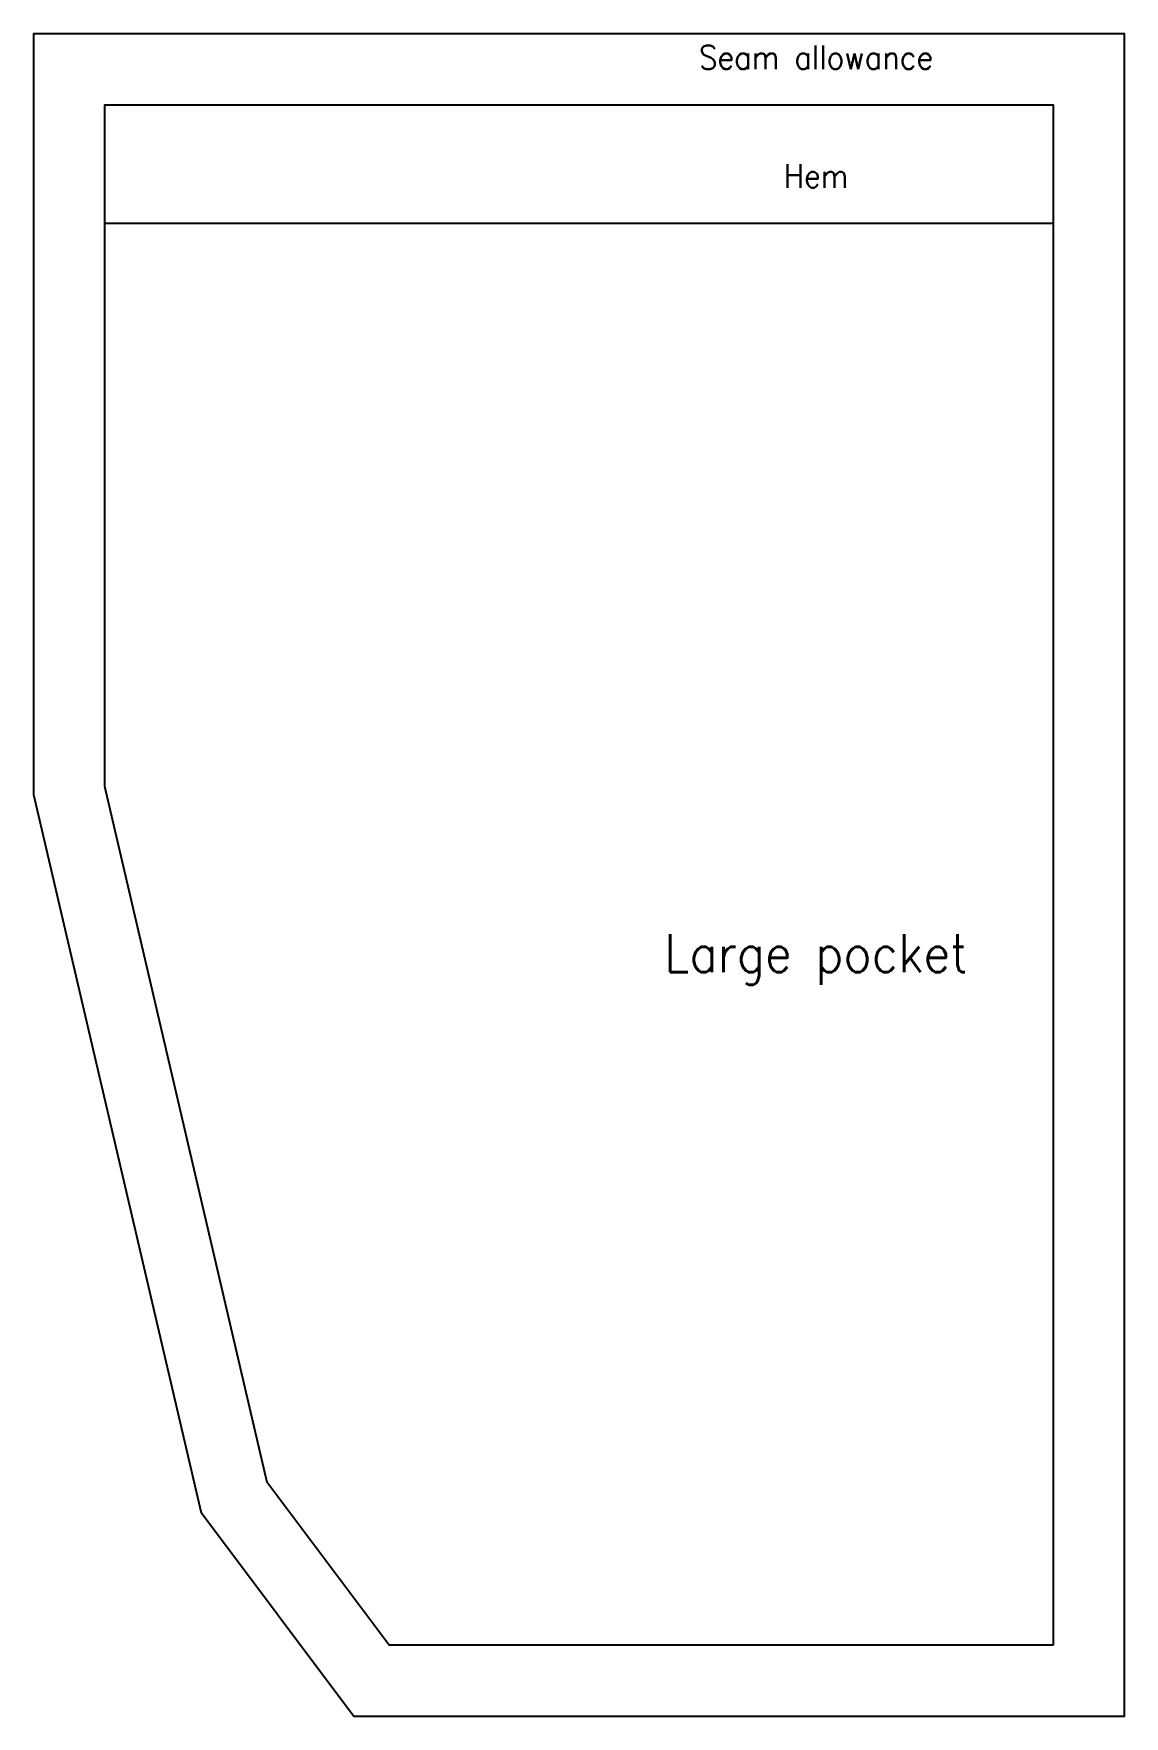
# Model space of a CAD drawing. Header units: millimetres. Extents: x -165 to 65, y -165 to 190.
import ezdxf
from ezdxf.enums import TextEntityAlignment as Align

# ---------------------------------------------------------------- set-up
doc = ezdxf.new("R2010")
doc.units = ezdxf.units.MM
doc.layers.get('0').update_dxf_attribs({"lineweight": 25, "true_color": 0xffffff})
doc.styles.add('textstyle0', font='')
doc.styles.add('textstyle1', font='')
doc.styles.add('textstyle2', font='')
doc.styles.get('textstyle0').set_extended_font_data('standard')
doc.styles.get('textstyle1').set_extended_font_data('standard')
doc.styles.get('textstyle2').set_extended_font_data('standard')

msp = doc.modelspace()

# ---------------------------------------------------------------- linework, layer by layer
at = {"flags": 128}
for points in [[(-97.5, -165), (-129.63, -122.16), (-165, 29.42), (-165, 190), (65, 190), (65, -165)], [(50, -150), (-90, -150), (-115.74, -115.68), (-150, 31.15), (-150, 175), (50, 175)]]:
    msp.add_lwpolyline(points, close=True, dxfattribs=at)
msp.add_lwpolyline([(-150, 150), (50, 150)], dxfattribs=at)

# ---------------------------------------------------------------- texts
for s, height, style, p in [('Seam allowance', 5, 'textstyle1', (0, 187.5)), ('Hem', 5, 'textstyle0', (0, 162.5)), ('Large pocket', 8, 'textstyle2', (0, 0))]:
    msp.add_text(s, height=height, dxfattribs=dict(style=style)).set_placement(p, align=Align.TOP_CENTER)

doc.saveas('drawing.dxf')
